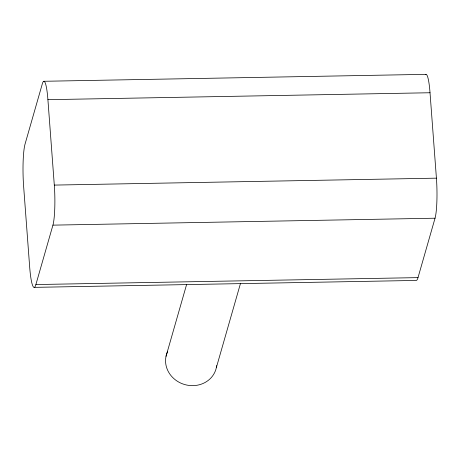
<?xml version="1.0" encoding="UTF-8"?>
<svg xmlns="http://www.w3.org/2000/svg" width="460" height="460" viewBox="0 0 460 460"><rect width="100%" height="100%" fill="white"/><g stroke="black" fill="none" stroke-linecap="round" stroke-linejoin="round"><path stroke-width="0.69" d="M35.892 284.556L52.929 225.141A30.463 4.013 89 0 0 54.303 185.092L47.909 99.676A30.527 4.025 89 0 0 42.337 83.789L25.053 144.072A31.93 4.209 89 0 0 23.61 186.053L29.653 266.765A34.184 4.502 89 0 0 35.892 284.556L418.008 277.621L435.045 218.207A30.463 4.013 89 0 0 436.419 178.158L430.025 92.748A30.527 4.025 89 0 0 425.419 74.675M166.025 356.299L186.57 284.642M216.338 367.655L240.442 283.601M43.826 81.282L425.943 74.353M47.909 99.676L430.025 92.748M54.303 185.092L436.419 178.158M52.929 225.141L435.045 218.207M34.224 287.362L416.334 280.433A34.184 4.502 89 0 0 418.008 277.621M216.671 365.637A25.8 23.494 16 0 1 184.816 384.589A25.8 23.494 16 0 1 167.543 351.762"/></g></svg>
